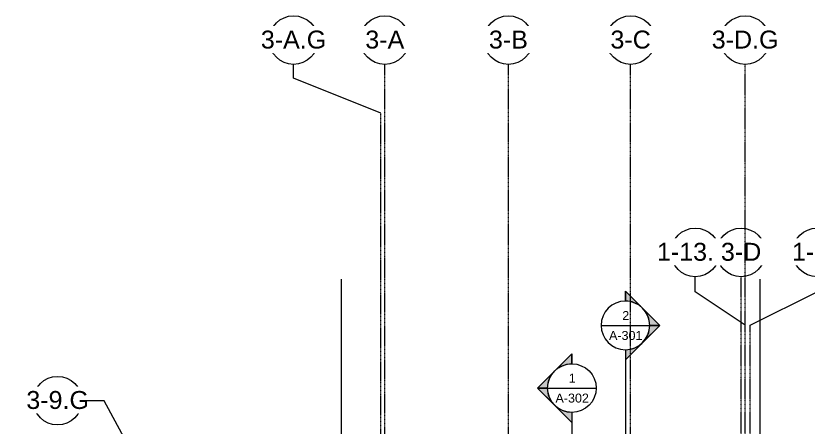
# Model space of a CAD drawing. Header units: inches. Extents: x 25557 to 33164, y -23509 to -20035.
# Drawn here: x 27273 to 28838, y -20847 to -20035 of the extents above; entities that cross this region are included whole.
import ezdxf

# ---------------------------------------------------------------- set-up
doc = ezdxf.new("R2010")
doc.units = ezdxf.units.IN
doc.header["$MEASUREMENT"] = 0
doc.linetypes.add('Grid Line 1_2_', pattern=[0.875, 0.5, -0.125, 0.125, -0.125])
for name, color, linetype, lineweight in [('Conc', 7, 'Continuous', 9), ('EOP-PR', 4, 'Continuous', 9), ('G-ANNO-SYMB', 111, 'Continuous', 9), ('S-GRID', 1, 'Continuous', 9), ('S-GRID-IDEN', 1, 'Continuous', 9)]:
    doc.layers.add(name, color=color, linetype=linetype, lineweight=lineweight)
doc.styles.add('Arial', font='arial.ttf', dxfattribs={"height": 35.407186})
doc.styles.add('Arial_1', font='arial.ttf', dxfattribs={"height": 17.703593})

# ---------------------------------------------------------------- blocks, each defined once
blk = doc.blocks.new('Section - Section Head - Filled-1526-Overall Floor Plan')
at = {"layer": 'G-ANNO-SYMB'}
h = blk.add_hatch(color=256, dxfattribs=at)
edge = h.paths.add_edge_path(flags=0)
edge.add_line((-0.4268, 0.1768), (-0.25, 0.3536))
edge.add_line((-0.25, 0.3536), (-0.25, 0.25))
edge.add_arc((-0.25, 0), 0.25, 90, 135)
h = blk.add_hatch(color=256, dxfattribs=at)
edge = h.paths.add_edge_path(flags=0)
edge.add_arc((-0.25, 0), 0.25, 45, 90)
edge.add_line((-0.25, 0.25), (-0.25, 0.3536))
edge.add_line((-0.25, 0.3536), (-0.0732, 0.1768))
h = blk.add_hatch(color=256, dxfattribs=at)
edge = h.paths.add_edge_path(flags=0)
edge.add_arc((-0.25, 0), 0.2503, 137.9216, 180)
edge.add_line((-0.5003, 0), (-0.6036, 0))
edge.add_line((-0.6036, 0), (-0.4358, 0.1678))
h = blk.add_hatch(color=256, dxfattribs=at)
edge = h.paths.add_edge_path(flags=0)
edge.add_line((-0.0642, 0.1678), (0.1036, 0))
edge.add_line((0.1036, 0), (0.0003, 0))
edge.add_arc((-0.25, 0), 0.2503, 0, 42.0784)
for p, q in [((-0.25, 0.3536), (-0.6036, 0)), ((-0.25, 0.3536), (-0.4268, 0.1768)), ((-0.25, 0.3536), (0.1036, 0)), ((-0.25, 0.25), (-0.25, 0.3536)), ((-0.0732, 0.1768), (-0.25, 0.3536)), ((-0.25, 0.3536), (-0.25, 0.25)), ((-0.4358, 0.1678), (-0.6036, 0)), ((0.1036, 0), (-0.0642, 0.1678)), ((-0.6036, 0), (-0.5003, 0)), ((0.0003, 0), (0.1036, 0)), ((-0.5, 0), (-0.6036, 0)), ((0, 0), (0.1036, 0))]:
    blk.add_line(p, q, dxfattribs=at)
for radius, start, end in [(0.25, 360, 180), (0.25, 90, 135), (0.25, 45, 90), (0.2503, 137.9216, 180), (0.2503, 0, 42.0784), (0.25, 180, 360)]:
    blk.add_arc((-0.25, 0), radius, start, end, dxfattribs=at)
blk = doc.blocks.new('Grid - Grid Head - Circle-14747-Overall Floor Plan')
at = {"layer": 'S-GRID-IDEN'}
blk.add_circle((0, 0), 0.25, dxfattribs=at)

msp = doc.modelspace()

# ---------------------------------------------------------------- linework, layer by layer
at = {"layer": 'Conc'}
msp.add_line((27915.6, -20554.9), (27915.6, -21649.2), dxfattribs=at)
at = {"layer": 'EOP-PR'}
msp.add_line((28743.6, -20891.6), (28743.6, -20554.9), dxfattribs=at)
at = {"layer": 'G-ANNO-SYMB'}
for p, q in [((28429.3, -20646.3), (28525.3, -20646.3)), ((28477.3, -20694.3), (28477.3, -22908.8)), ((28323.5, -20770.1), (28419.5, -20770.1)), ((28371.5, -20818.1), (28371.5, -22908.8))]:
    msp.add_line(p, q, dxfattribs=at)
at = {"layer": 'S-GRID'}
for p, q in [((27821.8, -20157.9), (27821.8, -20130.8)), ((27994, -20226.8), (27821.8, -20157.9)), ((28615.1, -20579.8), (28615.1, -20550.1)), ((28713.7, -20646.1), (28615.1, -20579.8)), ((28723.7, -20646.1), (28855.7, -20579.8)), ((27499.7, -20891.6), (27448, -20795))]:
    msp.add_line(p, q, dxfattribs=at)
at = {"layer": 'S-GRID', "linetype": 'Grid Line 1_2_'}
for p, q in [((28002, -23155.1), (28002, -20130.8)), ((28246.2, -23155.1), (28246.2, -20130.8)), ((28487.5, -23155.1), (28487.5, -20130.8)), ((27994, -22996.3), (27994, -20226.8)), ((28705.7, -22389.6), (28705.7, -20550.1)), ((28713.7, -22389.6), (28713.7, -20646.1)), ((28723.7, -22389.6), (28723.7, -20646.1))]:
    msp.add_line(p, q, dxfattribs=at)

# ---------------------------------------------------------------- block references
at = {"layer": 'G-ANNO-SYMB', "xscale": 191.9999999999999, "yscale": 191.9999999999999, "zscale": 191.9999999999999, "rotation": 269.9999999999996}
msp.add_blockref('Section - Section Head - Filled-1526-Overall Floor Plan', (28477.3, -20694.3), dxfattribs=at)
at = {"layer": 'G-ANNO-SYMB', "extrusion": (0, 0, -1), "xscale": 191.9999999999999, "yscale": 191.9999999999999, "zscale": 191.9999999999999, "rotation": 270.0000000000003}
msp.add_blockref('Section - Section Head - Filled-1526-Overall Floor Plan', (-28371.5, -20818.1), dxfattribs=at)
at = {"layer": 'S-GRID-IDEN', "xscale": 191.9999999999999, "yscale": 191.9999999999999, "zscale": 191.9999999999999}
for p in [(27821.8, -20082.8), (28002, -20082.8), (28246.2, -20082.8), (28487.5, -20082.8), (28713.7, -20082.8), (28615.1, -20502.1), (28855.7, -20502.1)]:
    msp.add_blockref('Grid - Grid Head - Circle-14747-Overall Floor Plan', p, dxfattribs=at)
at = {"layer": 'S-GRID-IDEN', "xscale": 191.9999999999999, "yscale": 191.9999999999999, "zscale": 191.9999999999999, "rotation": 89.9999999999999}
msp.add_blockref('Grid - Grid Head - Circle-14747-Overall Floor Plan', (27355.7, -20795), dxfattribs=at)

# ---------------------------------------------------------------- texts
at = {"layer": 'G-ANNO-SYMB', "char_height": 17.7, "attachment_point": 2, "line_spacing_factor": 0.938532, "style": 'Arial_1'}
for s, insert, width in [('2', (28477.9, -20618), 16.416), ('A-301', (28477.9, -20657.3), 78.624), ('1', (28372.1, -20741.7), 16.416), ('A-302', (28372.1, -20781), 78.624)]:
    msp.add_mtext(s, dxfattribs=dict(at, insert=insert, width=width))

# ---------------------------------------------------------------- next in the draw order: texts
at = {"layer": 'S-GRID-IDEN', "char_height": 35.41, "attachment_point": 2, "line_spacing_factor": 0.938532, "style": 'Arial', "bg_fill": 3, "box_fill_scale": 1.25, "bg_fill_color": 0, "bg_fill_transparency": 0}
for s, insert, width in [('3-A.G', (27821.8, -20064), 153.792), ('3-A', (28002, -20064), 91.584), ('3-B', (28246.2, -20064), 91.584), ('3-C', (28487.5, -20064), 94.608), ('3-D.G', (28713.7, -20064), 156.816), ('1-13.G', (28615.1, -20483.2), 180.144), ('1-13', (28855.7, -20483.2), 117.936), ('3-9.G', (27355.9, -20775.9), 147.312)]:
    msp.add_mtext(s, dxfattribs=dict(at, insert=insert, width=width))

# ---------------------------------------------------------------- next in the draw order: linework, layer by layer
at = {"layer": 'S-GRID'}
msp.add_line((27448, -20795), (27403.7, -20795), dxfattribs=at)

# ---------------------------------------------------------------- next in the draw order: block references
at = {"layer": 'S-GRID-IDEN', "xscale": 191.9999999999999, "yscale": 191.9999999999999, "zscale": 191.9999999999999}
msp.add_blockref('Grid - Grid Head - Circle-14747-Overall Floor Plan', (28705.7, -20502.1), dxfattribs=at)

# ---------------------------------------------------------------- next in the draw order: texts
at = {"layer": 'S-GRID-IDEN', "insert": (28705.7, -20483.2), "char_height": 35.41, "width": 94.608, "attachment_point": 2, "line_spacing_factor": 0.938532, "style": 'Arial', "bg_fill": 3, "box_fill_scale": 1.25, "bg_fill_color": 0, "bg_fill_transparency": 0}
msp.add_mtext('3-D', dxfattribs=at)

# ---------------------------------------------------------------- next in the draw order: linework, layer by layer
at = {"layer": 'S-GRID', "linetype": 'Grid Line 1_2_'}
msp.add_line((28713.7, -22389.6), (28713.7, -20130.8), dxfattribs=at)

doc.saveas('drawing.dxf')
